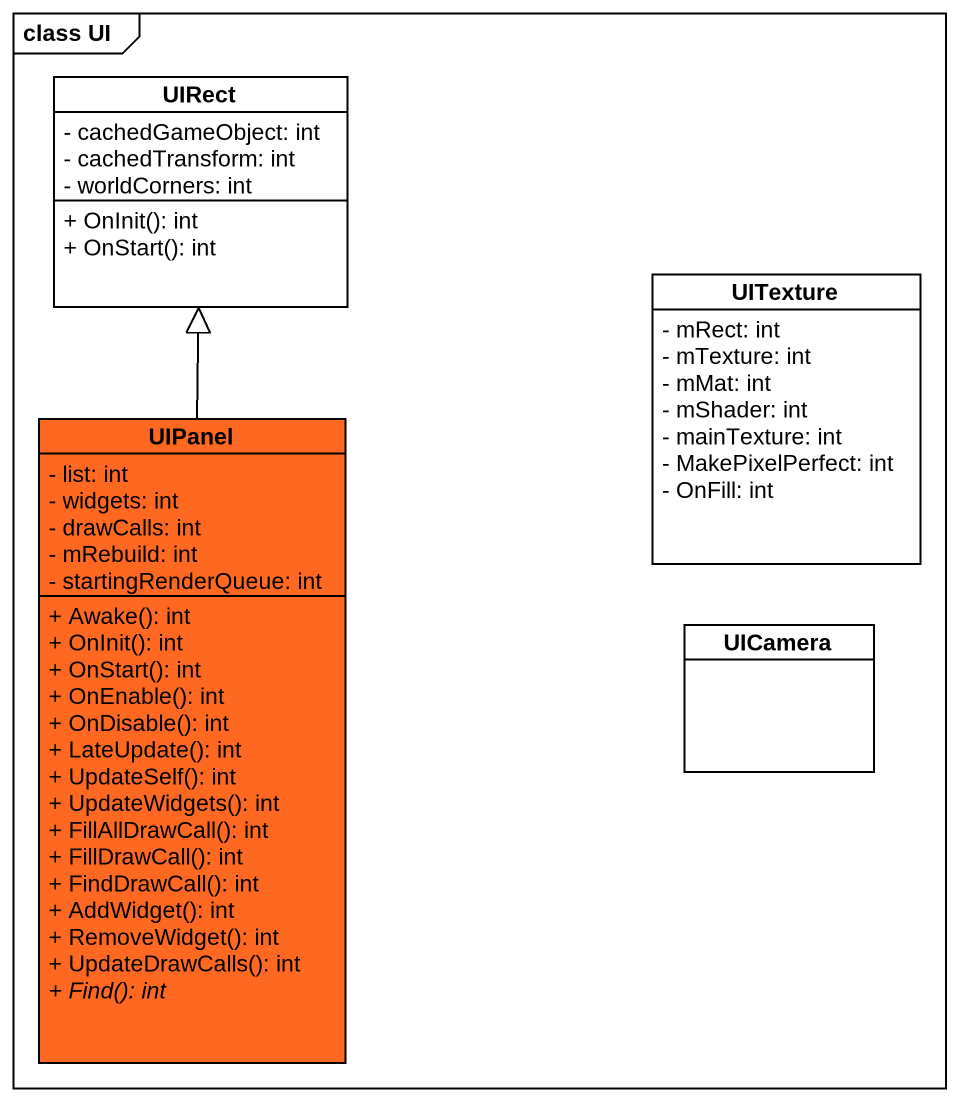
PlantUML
@startuml
mainframe class UI
hide circle
hide empty members
skinparam classAttributeIconSize 0
class UIRect {
  - cachedGameObject: int
  - cachedTransform: int
  - worldCorners: int
  + OnInit(): int
  + OnStart(): int
}
class UITexture {
  - mRect: int
  - mTexture: int
  - mMat: int
  - mShader: int
  - mainTexture: int
  - MakePixelPerfect: int
  - OnFill: int
}
class UIPanel #FF6820 {
  - list: int
  - widgets: int
  - drawCalls: int
  - mRebuild: int
  - startingRenderQueue: int
  + Awake(): int
  + OnInit(): int
  + OnStart(): int
  + OnEnable(): int
  + OnDisable(): int
  + LateUpdate(): int
  + UpdateSelf(): int
  + UpdateWidgets(): int
  + FillAllDrawCall(): int
  + FillDrawCall(): int
  + FindDrawCall(): int
  + AddWidget(): int
  + RemoveWidget(): int
  + UpdateDrawCalls(): int
  {abstract} + Find(): int
}
class UICamera
UIPanel -up-|> UIRect
@enduml
